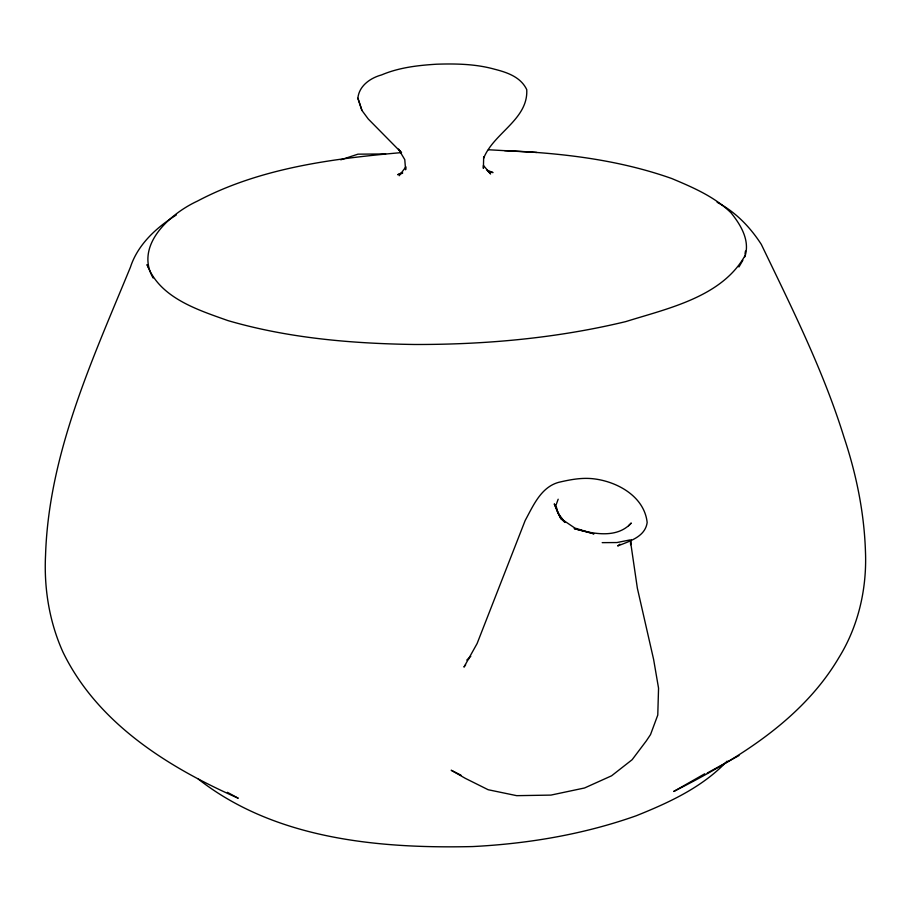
<?xml version="1.0" encoding="UTF-8"?>
<svg xmlns="http://www.w3.org/2000/svg" width="911" height="911" viewBox="0 0 911 911"><rect width="100%" height="100%" fill="white"/><g stroke="black" fill="none" stroke-linecap="round" stroke-linejoin="round"><path stroke-width="1.37" d="M483.673 156.715L483.399 168.398L483.434 165.438L490.608 173.944L488.148 171.405M405.816 167.806L405.6 169.776L404.78 159.63L398.506 149.119L401.239 152.433L368.272 119.011L361.94 110.447L357.886 98.217C359.025 85.805 370.435 77.947 381.595 74.918C398.995 67.528 417.99 65.341 436.699 64.203C456.092 63.588 475.827 63.964 494.639 69.236C507.256 72.436 520.716 77.002 526.74 89.62C528.38 119.466 493.432 133.017 483.604 158.377M631.277 539.551L630.651 544.721L630.446 542.387M745.039 253.839L745.471 251.072M744.822 256.879C750.345 240.709 740.894 225.017 731.032 212.821C714.429 196.617 692.804 187.359 671.726 178.522C618.159 159.562 561.096 152.957 504.58 150.634M558.17 499.217L555.949 505.332L557.885 512.904L560.812 518.564L564.991 522.447L557.885 512.904L554.275 503.863L560.812 518.564L574.852 528.05L593.961 533.869L574.181 528.585C592.469 533.744 616.827 539.107 631.289 523.028L628.59 525.749M738.935 266.98L742.864 260.239M745.403 254.909C722.389 297.032 667.957 308.351 625.8 321.594C556.621 338.266 485.335 344.677 414.266 344.483C351.566 343.561 288.354 338.209 227.921 320.592C197.459 309.729 159.459 297.874 147.092 264.566L147.855 266.912M399.2 175.732L405.93 166.815M465.646 664.859L463.961 667.08L477.102 643.553L525.18 520.488C533.231 505.764 540.895 487.214 558.671 482.34C569.466 479.812 580.341 477.671 591.49 478.594C615.961 480.723 644.328 495.914 647.163 522.527C645.147 537.046 629.194 541.259 617.692 545.974L619.879 544.186M470.782 656.284L466.933 660.19L469.142 658.482M727.092 761.118C702.483 787.252 668.959 802.637 636.129 815.8C583.552 834.396 528.107 843.757 472.502 846.57C378.27 848.699 274.985 839.19 198.234 779.03M704.761 773.769L673.719 791.465C736.931 759.341 802.056 720.225 839.02 657.412C858.526 625.846 867.021 588.29 865.45 551.303C864.152 512.346 856.294 474.062 843.973 437.132C823.191 370.196 791.602 307.406 761.323 244.41C750.174 227.112 735.496 211.887 717.139 202.288M707.289 773.018L739.003 755.549M176.347 214.95C156.59 227.454 137.846 244.307 130.421 267.208C92.432 359.629 48.784 453.53 45.55 555.175C43.887 588.255 49.319 621.928 63.007 652.196C97.523 723.3 168.25 767.358 238.249 798.241L227.397 792.308M402.582 172.338L397.686 174.696L402.639 173.227M340.76 159.824L357.955 154.164L385.649 153.948M630.013 539.927L616.941 542.546L602.194 542.649M401.557 152.593C331.957 158.719 259.931 168.011 197.38 201.126C170.3 213.607 134.293 245.264 153.128 278.003M488.41 149.757L536.795 152.444M487.59 171.166L493.022 172.589L486.52 169.901M460.955 775.159L451.184 770.25L465.362 778.37L488.137 789.723L516.696 795.667L550.916 795.098L584.555 787.981L611.588 775.796L632.143 759.706L646.355 740.837L650.534 734.573L657.776 715.067L658.551 688.181L653.62 659.462L637.358 588.199L630.742 543.002M357.886 98.217L361.94 110.447"/></g></svg>
